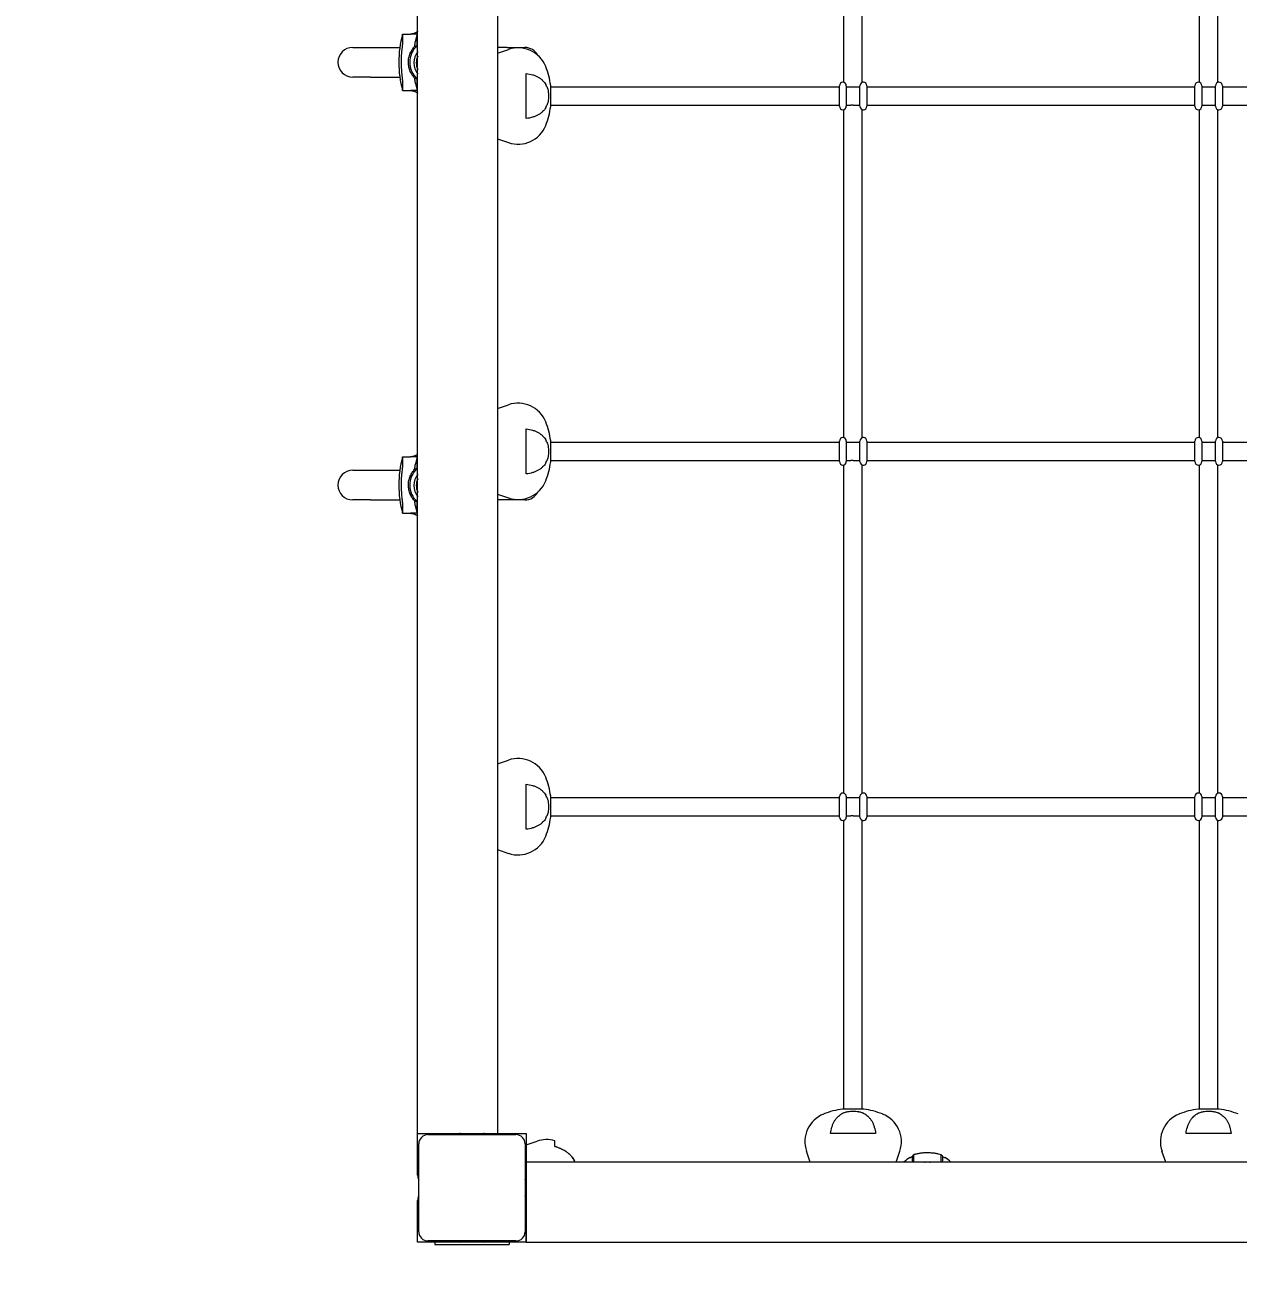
# Model space of a CAD drawing. Extents: x -5207 to 7460, y -6482 to 6318.
# Drawn here: x 1209 to 2270, y -1671 to -582 of the extents above; entities that cross this region are included whole.
import ezdxf

# ---------------------------------------------------------------- set-up
doc = ezdxf.new("R2010")
doc.units = 0
doc.header["$LTSCALE"] = 5
doc.header["$PDMODE"] = 33
doc.header["$PDSIZE"] = 20
doc.layers.get('Defpoints').update_dxf_attribs({"linetype": 'CONTINUOUS'})
doc.layers.add('Lg_dim', color=7, linetype='CONTINUOUS')
doc.layers.add('Lg_prod', color=40, linetype='CONTINUOUS')
doc.styles.add('LG1', font='arial.ttf', dxfattribs={"height": 185})
doc.dimstyles.new('LG_DIM', dxfattribs={"dimtxt": 185, "dimasz": 120, "dimexe": 50, "dimexo": 1, "dimgap": 50, "dimtad": 0, "dimtih": 1, "dimtoh": 1, "dimdec": 0, "dimrnd": 10, "dimdsep": 46, "dimtxsty": 'LG1', "dimcen": 2.5, "dimclrt": 4, "dimadec": 4, "dimazin": 0, "dimtfac": 1, "dimtdec": 0, "dimtmove": 0, "dimatfit": 3, "dimfxl": 1, "dimtolj": 1, "dimtzin": 0, "dimarcsym": 0})

# ---------------------------------------------------------------- blocks, each defined once
blk = doc.blocks.new('*D4')
at = {"layer": 'Defpoints', "color": 0, "transparency": 16777216}
for p in [(-2635.8, 778.5, 0.2), (5060.8, -1646.5), (5060.8, -6051.4)]:
    blk.add_point(p, dxfattribs=at)
at = {"layer": 'Lg_dim', "color": 0, "lineweight": -2, "transparency": 16777216}
for p, q in [((-2635.8, 777.5), (-2635.8, -6101.4)), ((5060.8, -1647.5), (5060.8, -6101.4)), ((-2515.8, -6051.4), (539, -6051.4)), ((4940.8, -6051.4), (1808.5, -6051.4))]:
    blk.add_line(p, q, dxfattribs=at)
at = {"layer": 'Lg_dim', "color": 0, "transparency": 16777216}
for points in [[(-2515.8, -6031.4), (-2515.8, -6071.4), (-2635.8, -6051.4)], [(4940.8, -6031.4), (4940.8, -6071.4), (5060.8, -6051.4)]]:
    blk.add_solid(points, dxfattribs=at)
at = {"layer": 'Lg_dim', "color": 4, "transparency": 16777216, "insert": (1173.7, -6051.4), "char_height": 185, "attachment_point": 5, "style": 'LG1'}
blk.add_mtext('\\A1;7700 mm\\P [(25\'-3{\\H1.000000x;\\S1/4;}")]', dxfattribs=at)
blk = doc.blocks.new('*D5')
at = {"layer": 'Defpoints', "color": 0, "transparency": 16777216}
for p in [(-283.4, 3694.5, 0.2), (-100, -4659.7), (6750.7, -4659.7)]:
    blk.add_point(p, dxfattribs=at)
at = {"layer": 'Lg_dim', "color": 0, "lineweight": -2, "transparency": 16777216}
for p, q in [((-282.4, 3694.5), (6800.7, 3694.5)), ((6750.7, 3574.5), (6750.7, -297.9)), ((6750.7, -4539.7), (6750.7, -1197.7)), ((-99, -4659.7), (6800.7, -4659.7))]:
    blk.add_line(p, q, dxfattribs=at)
at = {"layer": 'Lg_dim', "color": 0, "transparency": 16777216}
for points in [[(6730.7, 3574.5), (6770.7, 3574.5), (6750.7, 3694.5)], [(6730.7, -4539.7), (6770.7, -4539.7), (6750.7, -4659.7)]]:
    blk.add_solid(points, dxfattribs=at)
at = {"layer": 'Lg_dim', "color": 4, "transparency": 16777216, "insert": (6750.7, -747.8), "char_height": 185, "attachment_point": 5, "style": 'LG1'}
blk.add_mtext('\\A1;8350 mm\\P [(27\'-5{\\H1.000000x;\\S1/8;}")]', dxfattribs=at)

msp = doc.modelspace()

# ---------------------------------------------------------------- linework, layer by layer
at = {"layer": 'Lg_prod', "linetype": 'Continuous', "lineweight": 0}
for p, q in [((1552.5, -1552.5), (1552.5, -48.5)), ((1622.5, -48.5), (1622.5, -1552.5)), ((1925.5, -632.7), (1925.5, -345.3)), ((1941.5, -632.7), (1941.5, -345.3)), ((2236.5, -632.7), (2236.5, -345.3)), ((2252.5, -632.7), (2252.5, -345.3)), ((1539.4, -590.3), (1546.3, -590.3)), ((1552, -590.3), (1546.3, -590.3)), ((1552, -590.3), (1550.2, -597.2)), ((1552, -600.6), (1552, -590.3)), ((1495.7, -602), (1511.3, -602)), ((1511.3, -602), (1536.9, -602)), ((1539.1, -602), (1539.1, -602)), ((1630.7, -602), (1622.5, -602)), ((1622.5, -607), (1632, -603.7)), ((1630.7, -602), (1646.3, -602)), ((1511.3, -628), (1495.7, -628)), ((1511.3, -628), (1536.9, -628)), ((1539.1, -628), (1539.1, -628)), ((1552, -639.7), (1552, -629.4)), ((1647.5, -644.5), (1647.5, -624.8)), ((1539.4, -639.7), (1546.3, -639.7)), ((1552, -639.7), (1546.3, -639.7)), ((1550.2, -632.8), (1552, -639.7)), ((1665.7, -636.5), (1665.7, -636.5)), ((1668.9, -644.5), (1668.9, -635.3)), ((1668.9, -636.5), (1921.5, -636.5)), ((1921.5, -653.5), (1921.5, -635.5)), ((1925.5, -632.5), (1924.5, -632.5)), ((1927.5, -635.5), (1927.5, -653.5)), ((1927.5, -636.5), (1931.6, -636.5)), ((1931.6, -636.5), (1933.4, -636.5)), ((1933.4, -636.5), (1939.5, -636.5)), ((1939.5, -653.5), (1939.5, -635.5)), ((1942.5, -632.5), (1941.5, -632.5)), ((1945.5, -635.5), (1945.5, -653.5)), ((1945.5, -636.5), (2232.5, -636.5)), ((2232.5, -653.5), (2232.5, -635.5)), ((2236.5, -632.5), (2235.5, -632.5)), ((2238.5, -635.5), (2238.5, -653.5)), ((2238.5, -636.5), (2250.5, -636.5)), ((2250.5, -653.5), (2250.5, -635.5)), ((2253.5, -632.5), (2252.5, -632.5)), ((2256.5, -635.5), (2256.5, -653.5)), ((2256.5, -636.5), (2543.5, -636.5)), ((1647.5, -664.2), (1647.5, -644.5)), ((1668.9, -653.7), (1668.9, -644.5)), ((1668.9, -652.5), (1921.5, -652.5)), ((1927.5, -652.5), (1931.6, -652.5)), ((1933.4, -652.5), (1931.6, -652.5)), ((1933.4, -652.5), (1939.5, -652.5)), ((1945.5, -652.5), (2232.5, -652.5)), ((2238.5, -652.5), (2250.5, -652.5)), ((2256.5, -652.5), (2543.5, -652.5)), ((1924.5, -656.5), (1925.5, -656.5)), ((1925.5, -943.7), (1925.5, -656.3)), ((1941.5, -943.7), (1941.5, -656.3)), ((1941.5, -656.5), (1942.5, -656.5)), ((2235.5, -656.5), (2236.5, -656.5)), ((2236.5, -943.7), (2236.5, -656.3)), ((2252.5, -943.7), (2252.5, -656.3)), ((2252.5, -656.5), (2253.5, -656.5)), ((1622.5, -682), (1632, -685.3)), ((1622.5, -918), (1632, -914.7)), ((1647.5, -955.5), (1647.5, -935.8)), ((1668.9, -955.5), (1668.9, -946.3)), ((1921.5, -964.5), (1921.5, -946.5)), ((1925.5, -943.5), (1924.5, -943.5)), ((1927.5, -946.5), (1927.5, -964.5)), ((1939.5, -964.5), (1939.5, -946.5)), ((1942.5, -943.5), (1941.5, -943.5)), ((1945.5, -946.5), (1945.5, -964.5)), ((2232.5, -964.5), (2232.5, -946.5)), ((2236.5, -943.5), (2235.5, -943.5)), ((2238.5, -946.5), (2238.5, -964.5)), ((2250.5, -964.5), (2250.5, -946.5)), ((2253.5, -943.5), (2252.5, -943.5)), ((2256.5, -946.5), (2256.5, -964.5)), ((1647.5, -975.2), (1647.5, -955.5)), ((1665.7, -947.5), (1665.7, -947.5)), ((1668.9, -947.5), (1921.5, -947.5)), ((1668.9, -964.7), (1668.9, -955.5)), ((1927.5, -947.5), (1931.6, -947.5)), ((1931.6, -947.5), (1933.4, -947.5)), ((1933.4, -947.5), (1939.5, -947.5)), ((1945.5, -947.5), (2232.5, -947.5)), ((2238.5, -947.5), (2250.5, -947.5)), ((2256.5, -947.5), (2543.5, -947.5)), ((1539.4, -960.3), (1546.3, -960.3)), ((1552, -960.3), (1546.3, -960.3)), ((1552, -960.3), (1550.2, -967.2)), ((1552, -970.6), (1552, -960.3)), ((1668.9, -963.5), (1921.5, -963.5)), ((1924.5, -967.5), (1925.5, -967.5)), ((1925.5, -1254.7), (1925.5, -967.3)), ((1927.5, -963.5), (1931.6, -963.5)), ((1933.4, -963.5), (1931.6, -963.5)), ((1933.4, -963.5), (1939.5, -963.5)), ((1941.5, -1254.7), (1941.5, -967.3)), ((1941.5, -967.5), (1942.5, -967.5)), ((1945.5, -963.5), (2232.5, -963.5)), ((2235.5, -967.5), (2236.5, -967.5)), ((2236.5, -1254.7), (2236.5, -967.3)), ((2238.5, -963.5), (2250.5, -963.5)), ((2252.5, -1254.7), (2252.5, -967.3)), ((2252.5, -967.5), (2253.5, -967.5)), ((2256.5, -963.5), (2543.5, -963.5)), ((1495.7, -972), (1511.3, -972)), ((1511.3, -972), (1536.9, -972)), ((1539.1, -972), (1539.1, -972)), ((1511.3, -998), (1495.7, -998)), ((1511.3, -998), (1536.9, -998)), ((1539.1, -998), (1539.1, -998)), ((1552, -1009.7), (1552, -999.4)), ((1622.5, -993), (1632, -996.3)), ((1630.7, -998), (1622.5, -998)), ((1646.3, -998), (1630.7, -998)), ((1539.4, -1009.7), (1546.3, -1009.7)), ((1552, -1009.7), (1546.3, -1009.7)), ((1550.2, -1002.8), (1552, -1009.7)), ((1622.5, -1229), (1632, -1225.7)), ((1647.5, -1266.5), (1647.5, -1246.8)), ((1665.7, -1258.5), (1665.7, -1258.5)), ((1668.9, -1266.5), (1668.9, -1257.3)), ((1668.9, -1258.5), (1921.5, -1258.5)), ((1921.5, -1275.5), (1921.5, -1257.5)), ((1925.5, -1254.5), (1924.5, -1254.5)), ((1927.5, -1257.5), (1927.5, -1275.5)), ((1927.5, -1258.5), (1931.6, -1258.5)), ((1931.6, -1258.5), (1933.4, -1258.5)), ((1933.4, -1258.5), (1939.5, -1258.5)), ((1939.5, -1275.5), (1939.5, -1257.5)), ((1942.5, -1254.5), (1941.5, -1254.5)), ((1945.5, -1257.5), (1945.5, -1275.5)), ((1945.5, -1258.5), (2232.5, -1258.5)), ((2232.5, -1275.5), (2232.5, -1257.5)), ((2236.5, -1254.5), (2235.5, -1254.5)), ((2238.5, -1257.5), (2238.5, -1275.5)), ((2238.5, -1258.5), (2250.5, -1258.5)), ((2250.5, -1275.5), (2250.5, -1257.5)), ((2253.5, -1254.5), (2252.5, -1254.5)), ((2256.5, -1257.5), (2256.5, -1275.5)), ((2256.5, -1258.5), (2543.5, -1258.5)), ((1647.5, -1286.2), (1647.5, -1266.5)), ((1668.9, -1275.7), (1668.9, -1266.5)), ((1668.9, -1274.5), (1921.5, -1274.5)), ((1924.5, -1278.5), (1925.5, -1278.5)), ((1925.5, -1531.1), (1925.5, -1278.3)), ((1927.5, -1274.5), (1931.6, -1274.5)), ((1933.4, -1274.5), (1931.6, -1274.5)), ((1933.4, -1274.5), (1939.5, -1274.5)), ((1941.5, -1531.1), (1941.5, -1278.3)), ((1941.5, -1278.5), (1942.5, -1278.5)), ((1945.5, -1274.5), (2232.5, -1274.5)), ((2235.5, -1278.5), (2236.5, -1278.5)), ((2236.5, -1531.1), (2236.5, -1278.3)), ((2238.5, -1274.5), (2250.5, -1274.5)), ((2252.5, -1531.1), (2252.5, -1278.3)), ((2252.5, -1278.5), (2253.5, -1278.5)), ((2256.5, -1274.5), (2543.5, -1274.5)), ((1622.5, -1304), (1632, -1307.3)), ((1933.5, -1531.1), (1924.3, -1531.1)), ((1925.5, -1534.3), (1925.5, -1534.3)), ((1942.7, -1531.1), (1933.5, -1531.1)), ((2244.5, -1531.1), (2235.3, -1531.1)), ((2236.5, -1534.3), (2236.5, -1534.3)), ((2253.7, -1531.1), (2244.5, -1531.1)), ((1552.5, -1589), (1552.5, -1552.5)), ((1552.5, -1552.5), (1589, -1552.5)), ((1552.5, -1552.5), (1622.5, -1552.5)), ((1561.5, -1553.5), (1638.5, -1553.5)), ((1611, -1552.5), (1647.5, -1552.5)), ((1647.5, -1552.5), (1647.5, -1589)), ((1933.5, -1552.5), (1913.8, -1552.5)), ((1953.2, -1552.5), (1933.5, -1552.5)), ((2244.5, -1552.5), (2224.8, -1552.5)), ((2264.2, -1552.5), (2244.5, -1552.5)), ((1553.5, -1638.5), (1553.5, -1561.5)), ((1646.5, -1561.5), (1646.5, -1638.5)), ((1647.5, -1562.5), (1657, -1559.2)), ((1672.5, -1563.8), (1672.5, -1558.8)), ((1896, -1577.5), (1892.7, -1568)), ((1971, -1577.5), (1974.3, -1568)), ((2207, -1577.5), (2203.7, -1568)), ((2353.5, -1577.5), (1647.5, -1577.5)), ((1647.5, -1647.5), (1647.5, -1577.5)), ((1986.5, -1577.5), (1986.5, -1570.8)), ((2010.5, -1577.5), (2010.5, -1570.8)), ((1647.5, -1589.2), (1647.5, -1610.8)), ((1552.5, -1647.5), (1552.5, -1611)), ((1647.5, -1611), (1647.5, -1647.5)), ((1589, -1647.5), (1552.5, -1647.5)), ((1638.5, -1646.5), (1561.5, -1646.5)), ((1567.5, -1647.5), (1567.5, -1649.5)), ((1567.5, -1649.5), (1632.5, -1649.5)), ((1611, -1647.5), (1589, -1647.5)), ((1647.5, -1647.5), (1611, -1647.5)), ((1632.5, -1647.5), (1632.5, -1649.5)), ((1647.5, -1647.5), (3151.5, -1647.5))]:
    msp.add_line(p, q, dxfattribs=at)
for centre, radius, start, end in [((1626.8, -615), 90.8, 164.1962, 180), ((1495.7, -615), 13, 90, 180), ((1565, -615), 19.4, 132.0676, 180), ((1565.6, -615.4), 16.4, 142.7923, 217.2077), ((1565.6, -615.4), 14.3, 155.9016, 204.0984), ((1640.4, -628.3), 26, 21.6108, 109), ((1646.3, -615), 13, 27.7642, 90), ((1495.7, -615), 13, 180, 270), ((1626.8, -615), 90.8, 180, 195.8038), ((1565, -615), 19.4, 180, 227.9324), ((1599.5, -644.5), 70, 7.575, 21.6108), ((1646.3, -615), 13, 302.4527, 302.4543), ((1924.5, -635.5), 3, 90, 180), ((1924.5, -635.5), 3, 0, 90), ((1942.5, -635.5), 3, 90, 180), ((1942.5, -635.5), 3, 0, 90), ((2235.5, -635.5), 3, 90, 180), ((2235.5, -635.5), 3, 0, 90), ((2253.5, -635.5), 3, 90, 180), ((2253.5, -635.5), 3, 0, 90), ((1599.5, -644.5), 70, 338.3892, 352.425), ((1924.5, -653.5), 3, 180, 270), ((1924.5, -653.5), 3, 270, 0), ((1942.5, -653.5), 3, 180, 270), ((1942.5, -653.5), 3, 270, 0), ((2235.5, -653.5), 3, 180, 270), ((2235.5, -653.5), 3, 270, 0), ((2253.5, -653.5), 3, 180, 270), ((2253.5, -653.5), 3, 270, 0), ((1640.4, -660.7), 26, 251, 338.3892), ((1640.4, -939.3), 26, 21.6108, 109), ((1599.5, -955.5), 70, 7.575, 21.6108), ((1924.5, -946.5), 3, 90, 180), ((1924.5, -946.5), 3, 0, 90), ((1942.5, -946.5), 3, 90, 180), ((1942.5, -946.5), 3, 0, 90), ((2235.5, -946.5), 3, 90, 180), ((2235.5, -946.5), 3, 0, 90), ((2253.5, -946.5), 3, 90, 180), ((2253.5, -946.5), 3, 0, 90), ((1626.8, -985), 90.8, 164.1962, 180), ((1599.5, -955.5), 70, 338.3892, 352.425), ((1924.5, -964.5), 3, 180, 270), ((1924.5, -964.5), 3, 270, 0), ((1942.5, -964.5), 3, 180, 270), ((1942.5, -964.5), 3, 270, 0), ((2235.5, -964.5), 3, 180, 270), ((2235.5, -964.5), 3, 270, 0), ((2253.5, -964.5), 3, 180, 270), ((2253.5, -964.5), 3, 270, 0), ((1495.7, -985), 13, 90, 180), ((1565, -985), 19.4, 132.0676, 180), ((1565.6, -985.4), 16.4, 142.7923, 217.2077), ((1565.6, -985.4), 14.3, 155.9016, 204.0984), ((1646.3, -985), 13, 57.5459, 57.5475), ((1495.7, -985), 13, 180, 270), ((1626.8, -985), 90.8, 180, 195.8038), ((1565, -985), 19.4, 180, 227.9324), ((1640.4, -971.7), 26, 251, 338.3892), ((1646.3, -985), 13, 270, 332.2358), ((1640.4, -1250.3), 26, 21.6108, 109), ((1599.5, -1266.5), 70, 7.575, 21.6108), ((1924.5, -1257.5), 3, 90, 180), ((1924.5, -1257.5), 3, 0, 90), ((1942.5, -1257.5), 3, 90, 180), ((1942.5, -1257.5), 3, 0, 90), ((2235.5, -1257.5), 3, 90, 180), ((2235.5, -1257.5), 3, 0, 90), ((2253.5, -1257.5), 3, 90, 180), ((2253.5, -1257.5), 3, 0, 90), ((1599.5, -1266.5), 70, 338.3892, 352.425), ((1924.5, -1275.5), 3, 180, 270), ((1924.5, -1275.5), 3, 270, 0), ((1942.5, -1275.5), 3, 180, 270), ((1942.5, -1275.5), 3, 270, 0), ((2235.5, -1275.5), 3, 180, 270), ((2235.5, -1275.5), 3, 270, 0), ((2253.5, -1275.5), 3, 180, 270), ((2253.5, -1275.5), 3, 270, 0), ((1640.4, -1282.7), 26, 251, 338.3892), ((1933.5, -1600.5), 70, 97.575, 111.6108), ((1933.5, -1600.5), 70, 68.3892, 82.425), ((2244.5, -1600.5), 70, 97.575, 111.6108), ((2244.5, -1600.5), 70, 68.3892, 82.425), ((1917.3, -1559.6), 26, 111.6108, 199), ((1949.7, -1559.6), 26, 341, 68.3892), ((2228.3, -1559.6), 26, 111.6108, 199), ((1561.5, -1561.5), 8, 90, 180), ((1589, -1560.5), 8, 61.045, 90), ((1611, -1560.5), 8, 90, 118.955), ((1638.5, -1561.5), 8, 0, 90), ((1665.4, -1583.8), 26, 74.2247, 109), ((1998.5, -1600), 30.5, 119.7978, 132.4271), ((1998.5, -1600), 30.5, 47.5729, 60.2025), ((1560.5, -1589), 8, 180, 208.955), ((1639.5, -1589), 8, 331.045, 0), ((1560.5, -1611), 8, 151.045, 180), ((1639.5, -1611), 8, 0, 28.955), ((1561.5, -1638.5), 8, 180, 270), ((1638.5, -1638.5), 8, 270, 0), ((1589, -1639.5), 8, 270, 298.955), ((1611, -1639.5), 8, 241.045, 270)]:
    msp.add_arc(centre, radius, start, end, dxfattribs=at)
for centre, major_axis, ratio, start_param, end_param in [((1601.6, -656.8), (66.8, 11.6), 0.701836, 0.197032, 0.239393), ((1601.6, -632.2), (66.8, -11.6), 0.701836, 6.043792, 6.086154), ((1601.6, -967.8), (66.8, 11.6), 0.701836, 0.197032, 0.239393), ((1601.6, -943.2), (66.8, -11.6), 0.701836, 6.043792, 6.086154), ((1601.6, -1278.8), (66.8, 11.6), 0.701836, 0.197032, 0.239393), ((1601.6, -1254.2), (66.8, -11.6), 0.701836, 6.043792, 6.086154), ((1945.8, -1598.4), (-11.6, 66.8), 0.701836, 0.197032, 0.239393), ((1921.2, -1598.4), (11.6, 66.8), 0.701836, 6.043792, 6.086154), ((2256.8, -1598.4), (-11.6, 66.8), 0.701836, 0.197032, 0.239393), ((2232.2, -1598.4), (11.6, 66.8), 0.701836, 6.043792, 6.086154), ((1626.6, -1587.7), (-66.8, 11.6), 0.701836, 3.597727, 3.623528), ((1976.6, -1586), (8.4, 13.2), 0.074794, 6.180898, 6.254296), ((2020.5, -1586), (8.4, -13.2), 0.074794, 3.170482, 3.24388)]:
    msp.add_ellipse(centre, major_axis=major_axis, ratio=ratio, start_param=start_param, end_param=end_param, dxfattribs=at)
for points, knots in [([(1538.4, -615), (1538.4, -613.9), (1538.4, -612.9), (1538.4, -611.3), (1538.5, -610.7), (1538.5, -609.7), (1538.5, -609.2), (1538.6, -607.7), (1538.7, -606.7), (1538.8, -605.3), (1538.8, -604.8), (1538.9, -604), (1539, -603.5), (1539.1, -602.3), (1539.2, -601.6), (1539.3, -600.2), (1539.4, -599.6), (1539.5, -598.9), (1539.5, -598.7), (1539.6, -598.2), (1539.6, -598), (1539.6, -597.5), (1539.6, -597.3), (1539.6, -597.2)], [0.02582839, 0.02582839, 0.02582839, 0.02582839, 0.0290553, 0.0290553, 0.03066876, 0.03066876, 0.03228222, 0.03228222, 0.03550913, 0.03550913, 0.03712259, 0.03712259, 0.03873604, 0.03873604, 0.04196296, 0.04196296, 0.04518987, 0.04518987, 0.04680333, 0.04680333, 0.04841679, 0.04841679, 0.0516437, 0.0516437, 0.0516437, 0.0516437]), ([(1544.4, -615), (1544.4, -614.6), (1544.4, -614.3), (1544.5, -613.6), (1544.5, -613.2), (1544.6, -612.2), (1544.7, -611.5), (1544.9, -610.5), (1545, -610.2), (1545.2, -609.5), (1545.3, -609.2), (1545.6, -608.3), (1545.8, -607.7), (1546.3, -606.5), (1546.6, -605.9), (1547.1, -604.8), (1547.5, -604.3), (1548.1, -603.4), (1548.4, -602.9), (1549.1, -602), (1549.5, -601.6), (1549.8, -601.2)], [0.0173685, 0.0173685, 0.0173685, 0.0173685, 0.01841269, 0.01841269, 0.01945689, 0.01945689, 0.02154529, 0.02154529, 0.02258948, 0.02258948, 0.02363368, 0.02363368, 0.02572208, 0.02572208, 0.02781047, 0.02781047, 0.02989887, 0.02989887, 0.03198726, 0.03198726, 0.03407566, 0.03407566, 0.03407566, 0.03407566]), ([(1539.6, -632.8), (1539.6, -632.7), (1539.6, -632.5), (1539.6, -632), (1539.6, -631.8), (1539.5, -631.4), (1539.5, -631.1), (1539.4, -630.4), (1539.3, -629.8), (1539.2, -628.8), (1539.2, -628.4), (1539.1, -627.7), (1539.1, -627.3), (1538.9, -626.1), (1538.8, -625.2), (1538.7, -623.8), (1538.7, -623.3), (1538.6, -622.3), (1538.6, -621.8), (1538.5, -620.3), (1538.5, -619.3), (1538.4, -617.7), (1538.4, -617.2), (1538.4, -616.1), (1538.4, -615.5), (1538.4, -615)], [0.0000002, 0.0000002, 0.0000002, 0.0000002, 0.00322872, 0.00322872, 0.00484298, 0.00484298, 0.00645725, 0.00645725, 0.00968577, 0.00968577, 0.01130003, 0.01130003, 0.01291429, 0.01291429, 0.01614282, 0.01614282, 0.01775708, 0.01775708, 0.01937134, 0.01937134, 0.02259987, 0.02259987, 0.02421413, 0.02421413, 0.02582839, 0.02582839, 0.02582839, 0.02582839]), ([(1549.8, -628.8), (1549.1, -628), (1548.4, -627.1), (1547.5, -625.7), (1547.1, -625.2), (1546.6, -624.1), (1546.3, -623.5), (1545.8, -622.3), (1545.6, -621.7), (1545.2, -620.5), (1545, -619.8), (1544.6, -617.8), (1544.4, -616.4), (1544.4, -615)], [0.0006161, 0.0006161, 0.0006161, 0.0006161, 0.0048042, 0.0048042, 0.00689825, 0.00689825, 0.0089923, 0.0089923, 0.01108635, 0.01108635, 0.0131804, 0.0131804, 0.0173685, 0.0173685, 0.0173685, 0.0173685]), ([(1647.5, -624.8), (1649.5, -625), (1651.3, -625.4), (1653.5, -626), (1653.9, -626.2), (1654.8, -626.5), (1655.2, -626.6), (1656.4, -627.2), (1657.2, -627.5), (1658.7, -628.4), (1659.4, -628.8), (1660.7, -629.8), (1661.3, -630.3), (1663, -631.9), (1663.9, -633.1), (1664.6, -634.4)], [0.00000021, 0.00000021, 0.00000021, 0.00000021, 0.00600133, 0.00600133, 0.00750161, 0.00750161, 0.00900189, 0.00900189, 0.01200245, 0.01200245, 0.01500301, 0.01500301, 0.01800357, 0.01800357, 0.0240047, 0.0240047, 0.0240047, 0.0240047]), ([(1665.5, -636.2), (1665.8, -636.7), (1666, -637.3), (1666.3, -638.2), (1666.4, -638.5), (1666.6, -639.2), (1666.6, -639.6), (1666.8, -640.6), (1666.9, -641.4), (1667, -642.5), (1667.1, -642.9), (1667.1, -643.7), (1667.1, -644.1), (1667.1, -644.5)], [0.000458869, 0.000458869, 0.000458869, 0.000458869, 0.002819918, 0.002819918, 0.004000443, 0.004000443, 0.005180967, 0.005180967, 0.007542017, 0.007542017, 0.008722541, 0.008722541, 0.009903066, 0.009903066, 0.009903066, 0.009903066]), ([(1667.1, -644.5), (1667.1, -644.9), (1667.1, -645.3), (1667.1, -646.1), (1667, -646.5), (1666.9, -647.6), (1666.8, -648.4), (1666.6, -649.4), (1666.6, -649.8), (1666.4, -650.4), (1666.3, -650.8), (1666, -651.7), (1665.8, -652.3), (1665.5, -652.8)], [0.009903066, 0.009903066, 0.009903066, 0.009903066, 0.011080336, 0.011080336, 0.012257606, 0.012257606, 0.014612146, 0.014612146, 0.015789416, 0.015789416, 0.016966686, 0.016966686, 0.019321226, 0.019321226, 0.019321226, 0.019321226]), ([(1664.6, -654.6), (1663.9, -655.9), (1663, -657.1), (1661.6, -658.4), (1661.3, -658.7), (1660.7, -659.2), (1660.4, -659.5), (1659.4, -660.2), (1658.7, -660.6), (1657.2, -661.5), (1656.4, -661.8), (1655.2, -662.3), (1654.8, -662.5), (1654, -662.8), (1653.5, -662.9), (1651.3, -663.6), (1649.5, -664), (1647.5, -664.2)], [0.00000056, 0.00000056, 0.00000056, 0.00000056, 0.00599976, 0.00599976, 0.00749957, 0.00749957, 0.00899937, 0.00899937, 0.01199897, 0.01199897, 0.01499857, 0.01499857, 0.01649837, 0.01649837, 0.01799817, 0.01799817, 0.02399737, 0.02399737, 0.02399737, 0.02399737]), ([(1647.5, -935.8), (1649.5, -936), (1651.3, -936.4), (1653.5, -937), (1653.9, -937.2), (1654.8, -937.5), (1655.2, -937.6), (1656.4, -938.2), (1657.2, -938.5), (1658.7, -939.4), (1659.4, -939.8), (1660.7, -940.8), (1661.3, -941.3), (1663, -942.9), (1663.9, -944.1), (1664.6, -945.4)], [0.00000021, 0.00000021, 0.00000021, 0.00000021, 0.00600133, 0.00600133, 0.00750161, 0.00750161, 0.00900189, 0.00900189, 0.01200245, 0.01200245, 0.01500301, 0.01500301, 0.01800357, 0.01800357, 0.0240047, 0.0240047, 0.0240047, 0.0240047]), ([(1665.5, -947.2), (1665.8, -947.7), (1666, -948.3), (1666.3, -949.2), (1666.4, -949.5), (1666.6, -950.2), (1666.6, -950.6), (1666.8, -951.6), (1666.9, -952.4), (1667, -953.5), (1667.1, -953.9), (1667.1, -954.7), (1667.1, -955.1), (1667.1, -955.5)], [0.000458869, 0.000458869, 0.000458869, 0.000458869, 0.002819918, 0.002819918, 0.004000443, 0.004000443, 0.005180967, 0.005180967, 0.007542017, 0.007542017, 0.008722541, 0.008722541, 0.009903066, 0.009903066, 0.009903066, 0.009903066]), ([(1667.1, -955.5), (1667.1, -955.9), (1667.1, -956.3), (1667.1, -957.1), (1667, -957.5), (1666.9, -958.6), (1666.8, -959.4), (1666.6, -960.4), (1666.6, -960.8), (1666.4, -961.4), (1666.3, -961.8), (1666, -962.7), (1665.8, -963.3), (1665.5, -963.8)], [0.009903066, 0.009903066, 0.009903066, 0.009903066, 0.011080336, 0.011080336, 0.012257606, 0.012257606, 0.014612146, 0.014612146, 0.015789416, 0.015789416, 0.016966686, 0.016966686, 0.019321226, 0.019321226, 0.019321226, 0.019321226]), ([(1538.4, -985), (1538.4, -983.9), (1538.4, -982.9), (1538.4, -981.3), (1538.5, -980.7), (1538.5, -979.7), (1538.5, -979.2), (1538.6, -977.7), (1538.7, -976.7), (1538.8, -975.3), (1538.8, -974.8), (1538.9, -974), (1539, -973.5), (1539.1, -972.3), (1539.2, -971.6), (1539.3, -970.2), (1539.4, -969.6), (1539.5, -968.9), (1539.5, -968.7), (1539.6, -968.2), (1539.6, -968), (1539.6, -967.5), (1539.6, -967.3), (1539.6, -967.2)], [0.02582839, 0.02582839, 0.02582839, 0.02582839, 0.0290553, 0.0290553, 0.03066876, 0.03066876, 0.03228222, 0.03228222, 0.03550913, 0.03550913, 0.03712259, 0.03712259, 0.03873604, 0.03873604, 0.04196296, 0.04196296, 0.04518987, 0.04518987, 0.04680333, 0.04680333, 0.04841679, 0.04841679, 0.0516437, 0.0516437, 0.0516437, 0.0516437]), ([(1664.6, -965.6), (1663.9, -966.9), (1663, -968.1), (1661.6, -969.4), (1661.3, -969.7), (1660.7, -970.2), (1660.4, -970.5), (1659.4, -971.2), (1658.7, -971.6), (1657.2, -972.5), (1656.4, -972.8), (1655.2, -973.3), (1654.8, -973.5), (1654, -973.8), (1653.5, -973.9), (1651.3, -974.6), (1649.5, -975), (1647.5, -975.2)], [0.00000056, 0.00000056, 0.00000056, 0.00000056, 0.00599976, 0.00599976, 0.00749957, 0.00749957, 0.00899937, 0.00899937, 0.01199897, 0.01199897, 0.01499857, 0.01499857, 0.01649837, 0.01649837, 0.01799817, 0.01799817, 0.02399737, 0.02399737, 0.02399737, 0.02399737]), ([(1544.4, -985), (1544.4, -984.6), (1544.4, -984.3), (1544.5, -983.6), (1544.5, -983.2), (1544.6, -982.2), (1544.7, -981.5), (1544.9, -980.5), (1545, -980.2), (1545.2, -979.5), (1545.3, -979.2), (1545.6, -978.3), (1545.8, -977.7), (1546.3, -976.5), (1546.6, -975.9), (1547.1, -974.8), (1547.5, -974.3), (1548.1, -973.4), (1548.4, -972.9), (1549.1, -972), (1549.5, -971.6), (1549.8, -971.2)], [0.0173685, 0.0173685, 0.0173685, 0.0173685, 0.01841269, 0.01841269, 0.01945689, 0.01945689, 0.02154529, 0.02154529, 0.02258948, 0.02258948, 0.02363368, 0.02363368, 0.02572208, 0.02572208, 0.02781047, 0.02781047, 0.02989887, 0.02989887, 0.03198726, 0.03198726, 0.03407566, 0.03407566, 0.03407566, 0.03407566]), ([(1539.6, -1002.8), (1539.6, -1002.7), (1539.6, -1002.5), (1539.6, -1002), (1539.6, -1001.8), (1539.5, -1001.4), (1539.5, -1001.1), (1539.4, -1000.4), (1539.3, -999.8), (1539.2, -998.8), (1539.2, -998.4), (1539.1, -997.7), (1539.1, -997.3), (1538.9, -996.1), (1538.8, -995.2), (1538.7, -993.8), (1538.7, -993.3), (1538.6, -992.3), (1538.6, -991.8), (1538.5, -990.3), (1538.5, -989.3), (1538.4, -987.7), (1538.4, -987.2), (1538.4, -986.1), (1538.4, -985.5), (1538.4, -985)], [0.0000002, 0.0000002, 0.0000002, 0.0000002, 0.00322872, 0.00322872, 0.00484298, 0.00484298, 0.00645725, 0.00645725, 0.00968577, 0.00968577, 0.01130003, 0.01130003, 0.01291429, 0.01291429, 0.01614282, 0.01614282, 0.01775708, 0.01775708, 0.01937134, 0.01937134, 0.02259987, 0.02259987, 0.02421413, 0.02421413, 0.02582839, 0.02582839, 0.02582839, 0.02582839]), ([(1549.8, -998.8), (1549.1, -998), (1548.4, -997.1), (1547.5, -995.7), (1547.1, -995.2), (1546.6, -994.1), (1546.3, -993.5), (1545.8, -992.3), (1545.6, -991.7), (1545.2, -990.5), (1545, -989.8), (1544.6, -987.8), (1544.4, -986.4), (1544.4, -985)], [0.0006161, 0.0006161, 0.0006161, 0.0006161, 0.0048042, 0.0048042, 0.00689825, 0.00689825, 0.0089923, 0.0089923, 0.01108635, 0.01108635, 0.0131804, 0.0131804, 0.0173685, 0.0173685, 0.0173685, 0.0173685]), ([(1647.5, -1246.8), (1649.5, -1247), (1651.3, -1247.4), (1653.5, -1248), (1653.9, -1248.2), (1654.8, -1248.5), (1655.2, -1248.6), (1656.4, -1249.2), (1657.2, -1249.5), (1658.7, -1250.4), (1659.4, -1250.8), (1660.7, -1251.8), (1661.3, -1252.3), (1663, -1253.9), (1663.9, -1255.1), (1664.6, -1256.4)], [0.00000021, 0.00000021, 0.00000021, 0.00000021, 0.00600133, 0.00600133, 0.00750161, 0.00750161, 0.00900189, 0.00900189, 0.01200245, 0.01200245, 0.01500301, 0.01500301, 0.01800357, 0.01800357, 0.0240047, 0.0240047, 0.0240047, 0.0240047]), ([(1665.5, -1258.2), (1665.8, -1258.7), (1666, -1259.3), (1666.3, -1260.2), (1666.4, -1260.5), (1666.6, -1261.2), (1666.6, -1261.6), (1666.8, -1262.6), (1666.9, -1263.4), (1667, -1264.5), (1667.1, -1264.9), (1667.1, -1265.7), (1667.1, -1266.1), (1667.1, -1266.5)], [0.000458869, 0.000458869, 0.000458869, 0.000458869, 0.002819918, 0.002819918, 0.004000443, 0.004000443, 0.005180967, 0.005180967, 0.007542017, 0.007542017, 0.008722541, 0.008722541, 0.009903066, 0.009903066, 0.009903066, 0.009903066]), ([(1667.1, -1266.5), (1667.1, -1266.9), (1667.1, -1267.3), (1667.1, -1268.1), (1667, -1268.5), (1666.9, -1269.6), (1666.8, -1270.4), (1666.6, -1271.4), (1666.6, -1271.8), (1666.4, -1272.4), (1666.3, -1272.8), (1666, -1273.7), (1665.8, -1274.3), (1665.5, -1274.8)], [0.009903066, 0.009903066, 0.009903066, 0.009903066, 0.011080336, 0.011080336, 0.012257606, 0.012257606, 0.014612146, 0.014612146, 0.015789416, 0.015789416, 0.016966686, 0.016966686, 0.019321226, 0.019321226, 0.019321226, 0.019321226]), ([(1664.6, -1276.6), (1663.9, -1277.9), (1663, -1279.1), (1661.6, -1280.4), (1661.3, -1280.7), (1660.7, -1281.2), (1660.4, -1281.5), (1659.4, -1282.2), (1658.7, -1282.6), (1657.2, -1283.5), (1656.4, -1283.8), (1655.2, -1284.3), (1654.8, -1284.5), (1654, -1284.8), (1653.5, -1284.9), (1651.3, -1285.6), (1649.5, -1286), (1647.5, -1286.2)], [0.00000056, 0.00000056, 0.00000056, 0.00000056, 0.00599976, 0.00599976, 0.00749957, 0.00749957, 0.00899937, 0.00899937, 0.01199897, 0.01199897, 0.01499857, 0.01499857, 0.01649837, 0.01649837, 0.01799817, 0.01799817, 0.02399737, 0.02399737, 0.02399737, 0.02399737]), ([(1925.2, -1534.5), (1925.7, -1534.2), (1926.3, -1534), (1927.2, -1533.7), (1927.5, -1533.6), (1928.2, -1533.4), (1928.6, -1533.4), (1929.6, -1533.2), (1930.4, -1533.1), (1931.5, -1533), (1931.9, -1532.9), (1932.7, -1532.9), (1933.1, -1532.9), (1933.5, -1532.9)], [0.000458869, 0.000458869, 0.000458869, 0.000458869, 0.002819918, 0.002819918, 0.004000443, 0.004000443, 0.005180967, 0.005180967, 0.007542017, 0.007542017, 0.008722541, 0.008722541, 0.009903066, 0.009903066, 0.009903066, 0.009903066]), ([(1933.5, -1532.9), (1933.9, -1532.9), (1934.3, -1532.9), (1935.1, -1532.9), (1935.5, -1533), (1936.6, -1533.1), (1937.4, -1533.2), (1938.4, -1533.4), (1938.8, -1533.4), (1939.4, -1533.6), (1939.8, -1533.7), (1940.7, -1534), (1941.3, -1534.2), (1941.8, -1534.5)], [0.009903066, 0.009903066, 0.009903066, 0.009903066, 0.011080336, 0.011080336, 0.012257606, 0.012257606, 0.014612146, 0.014612146, 0.015789416, 0.015789416, 0.016966686, 0.016966686, 0.019321226, 0.019321226, 0.019321226, 0.019321226]), ([(2236.2, -1534.5), (2236.7, -1534.2), (2237.3, -1534), (2238.2, -1533.7), (2238.5, -1533.6), (2239.2, -1533.4), (2239.6, -1533.4), (2240.6, -1533.2), (2241.4, -1533.1), (2242.5, -1533), (2242.9, -1532.9), (2243.7, -1532.9), (2244.1, -1532.9), (2244.5, -1532.9)], [0.000458869, 0.000458869, 0.000458869, 0.000458869, 0.002819918, 0.002819918, 0.004000443, 0.004000443, 0.005180967, 0.005180967, 0.007542017, 0.007542017, 0.008722541, 0.008722541, 0.009903066, 0.009903066, 0.009903066, 0.009903066]), ([(2244.5, -1532.9), (2244.9, -1532.9), (2245.3, -1532.9), (2246.1, -1532.9), (2246.5, -1533), (2247.6, -1533.1), (2248.4, -1533.2), (2249.4, -1533.4), (2249.8, -1533.4), (2250.4, -1533.6), (2250.8, -1533.7), (2251.7, -1534), (2252.3, -1534.2), (2252.8, -1534.5)], [0.009903066, 0.009903066, 0.009903066, 0.009903066, 0.011080336, 0.011080336, 0.012257606, 0.012257606, 0.014612146, 0.014612146, 0.015789416, 0.015789416, 0.016966686, 0.016966686, 0.019321226, 0.019321226, 0.019321226, 0.019321226]), ([(1913.8, -1552.5), (1914, -1550.5), (1914.4, -1548.7), (1915, -1546.5), (1915.2, -1546.1), (1915.5, -1545.2), (1915.6, -1544.8), (1916.2, -1543.6), (1916.5, -1542.8), (1917.4, -1541.3), (1917.8, -1540.6), (1918.8, -1539.3), (1919.3, -1538.7), (1920.9, -1537), (1922.1, -1536.1), (1923.4, -1535.4)], [0.00000021, 0.00000021, 0.00000021, 0.00000021, 0.00600133, 0.00600133, 0.00750161, 0.00750161, 0.00900189, 0.00900189, 0.01200245, 0.01200245, 0.01500301, 0.01500301, 0.01800357, 0.01800357, 0.0240047, 0.0240047, 0.0240047, 0.0240047]), ([(1943.6, -1535.4), (1944.9, -1536.1), (1946.1, -1537), (1947.4, -1538.4), (1947.7, -1538.7), (1948.2, -1539.3), (1948.5, -1539.6), (1949.2, -1540.6), (1949.6, -1541.3), (1950.5, -1542.8), (1950.8, -1543.6), (1951.3, -1544.8), (1951.5, -1545.2), (1951.8, -1546), (1951.9, -1546.5), (1952.6, -1548.7), (1953, -1550.5), (1953.2, -1552.5)], [0.00000056, 0.00000056, 0.00000056, 0.00000056, 0.00599976, 0.00599976, 0.00749957, 0.00749957, 0.00899937, 0.00899937, 0.01199897, 0.01199897, 0.01499857, 0.01499857, 0.01649837, 0.01649837, 0.01799817, 0.01799817, 0.02399737, 0.02399737, 0.02399737, 0.02399737]), ([(2224.8, -1552.5), (2225, -1550.5), (2225.4, -1548.7), (2226, -1546.5), (2226.2, -1546.1), (2226.5, -1545.2), (2226.6, -1544.8), (2227.2, -1543.6), (2227.5, -1542.8), (2228.4, -1541.3), (2228.8, -1540.6), (2229.8, -1539.3), (2230.3, -1538.7), (2231.9, -1537), (2233.1, -1536.1), (2234.4, -1535.4)], [0.00000021, 0.00000021, 0.00000021, 0.00000021, 0.00600133, 0.00600133, 0.00750161, 0.00750161, 0.00900189, 0.00900189, 0.01200245, 0.01200245, 0.01500301, 0.01500301, 0.01800357, 0.01800357, 0.0240047, 0.0240047, 0.0240047, 0.0240047]), ([(2254.6, -1535.4), (2255.9, -1536.1), (2257.1, -1537), (2258.4, -1538.4), (2258.7, -1538.7), (2259.2, -1539.3), (2259.5, -1539.6), (2260.2, -1540.6), (2260.6, -1541.3), (2261.5, -1542.8), (2261.8, -1543.6), (2262.3, -1544.8), (2262.5, -1545.2), (2262.8, -1546), (2262.9, -1546.5), (2263.6, -1548.7), (2264, -1550.5), (2264.2, -1552.5)], [0.00000056, 0.00000056, 0.00000056, 0.00000056, 0.00599976, 0.00599976, 0.00749957, 0.00749957, 0.00899937, 0.00899937, 0.01199897, 0.01199897, 0.01499857, 0.01499857, 0.01649837, 0.01649837, 0.01799817, 0.01799817, 0.02399737, 0.02399737, 0.02399737, 0.02399737]), ([(1672.5, -1563.8), (1674.5, -1564.3), (1676.3, -1565), (1678.5, -1566), (1678.9, -1566.2), (1679.8, -1566.7), (1680.2, -1566.9), (1681.4, -1567.6), (1682.2, -1568.2), (1683.7, -1569.2), (1684.4, -1569.8), (1685.7, -1571), (1686.3, -1571.6), (1688, -1573.5), (1688.9, -1574.9), (1689.6, -1576.3)], [0.00000021, 0.00000021, 0.00000021, 0.00000021, 0.00600133, 0.00600133, 0.00750161, 0.00750161, 0.00900189, 0.00900189, 0.01200245, 0.01200245, 0.01500301, 0.01500301, 0.01800357, 0.01800357, 0.0240047, 0.0240047, 0.0240047, 0.0240047]), ([(1685, -1570.3), (1684.3, -1569.8), (1683.6, -1569.2), (1682.2, -1568.2), (1681.5, -1567.7), (1680.8, -1567.3)], [0.009119637, 0.009119637, 0.009119637, 0.009119637, 0.011998966, 0.011998966, 0.014842723, 0.014842723, 0.014842723, 0.014842723]), ([(1684.7, -1570.1), (1684.8, -1570.2), (1684.9, -1570.3), (1685.7, -1571), (1686.3, -1571.6), (1688, -1573.5), (1688.9, -1574.9), (1689.6, -1576.3)], [0.01450126, 0.01450126, 0.01450126, 0.01450126, 0.015003013, 0.015003013, 0.018003575, 0.018003575, 0.024004698, 0.024004698, 0.024004698, 0.024004698]), ([(1684.7, -1570.1), (1684.8, -1570.2), (1684.9, -1570.3), (1685.7, -1571), (1686.3, -1571.6), (1688, -1573.5), (1688.9, -1574.9), (1689.6, -1576.3)], [0.01450126, 0.01450126, 0.01450126, 0.01450126, 0.015003013, 0.015003013, 0.018003575, 0.018003575, 0.024004698, 0.024004698, 0.024004698, 0.024004698]), ([(1684.7, -1570.1), (1684.8, -1570.2), (1684.9, -1570.3), (1685.7, -1571), (1686.3, -1571.6), (1688, -1573.5), (1688.9, -1574.9), (1689.6, -1576.3)], [0.01450126, 0.01450126, 0.01450126, 0.01450126, 0.015003013, 0.015003013, 0.018003575, 0.018003575, 0.024004698, 0.024004698, 0.024004698, 0.024004698]), ([(1983.4, -1573.5), (1983.4, -1573.5), (1983.5, -1573.5), (1983.8, -1573.3), (1984, -1573.2), (1984.5, -1573), (1984.7, -1572.9), (1985, -1572.8)], [0.010679202, 0.010679202, 0.010679202, 0.010679202, 0.011033051, 0.011033051, 0.012350367, 0.012350367, 0.013667683, 0.013667683, 0.013667683, 0.013667683]), ([(1985, -1572.9), (1985.1, -1574.3), (1985.2, -1575.7), (1985.3, -1577.3), (1985.3, -1577.4), (1985.3, -1577.5)], [0.00123079, 0.00123079, 0.00123079, 0.00123079, 0.0344962, 0.0344962, 0.03687743, 0.03687743, 0.03687743, 0.03687743]), ([(1986.5, -1570.8), (1987.4, -1570.6), (1988.2, -1570.4), (1990.1, -1570), (1991, -1569.8), (1992.5, -1569.5), (1993.1, -1569.5), (1994.1, -1569.3), (1994.7, -1569.3), (1995.7, -1569.2), (1996.3, -1569.2), (1997.4, -1569.1), (1998, -1569.1), (1999.6, -1569.1), (2000.7, -1569.2), (2002.4, -1569.3), (2002.9, -1569.3), (2004, -1569.5), (2004.5, -1569.5), (2006, -1569.8), (2007, -1569.9), (2008.9, -1570.4), (2009.7, -1570.6), (2010.5, -1570.8)], [0.00000027, 0.00000027, 0.00000027, 0.00000027, 0.00330795, 0.00330795, 0.00661563, 0.00661563, 0.00826947, 0.00826947, 0.0099233, 0.0099233, 0.01157714, 0.01157714, 0.01323098, 0.01323098, 0.01653866, 0.01653866, 0.0181925, 0.0181925, 0.01984634, 0.01984634, 0.02315402, 0.02315402, 0.0264617, 0.0264617, 0.0264617, 0.0264617]), ([(2011.8, -1577.5), (2011.8, -1577.4), (2011.8, -1577.3), (2011.9, -1575.7), (2012, -1574.3), (2012, -1572.9)], [0.03088484, 0.03088484, 0.03088484, 0.03088484, 0.03326539, 0.03326539, 0.06653057, 0.06653057, 0.06653057, 0.06653057]), ([(2012.1, -1572.8), (2012.6, -1573), (2013.1, -1573.2), (2013.6, -1573.5), (2013.6, -1573.5), (2013.7, -1573.5)], [0.003082805, 0.003082805, 0.003082805, 0.003082805, 0.005700679, 0.005700679, 0.006077224, 0.006077224, 0.006077224, 0.006077224])]:
    msp.add_open_spline(points, degree=3, knots=knots, dxfattribs=at)
for points, weights in [([(1539.6, -597.2), (1539.5, -594.9), (1539.4, -592.6), (1539.4, -590.3)], [1, 0.99951768639, 0.99951768639, 1]), ([(1552.5, -588.1), (1550.7, -589.5), (1548.6, -590.3), (1546.3, -590.3)], [0.939911197822, 0.923982735204, 0.94401233593, 1]), ([(1550.2, -597.2), (1550.1, -597.6), (1549.9, -599), (1549.8, -601.2)], [1, 0.973269229067, 0.973269229067, 1]), ([(1552, -600.6), (1551.3, -600.8), (1550.5, -601), (1549.8, -601.2)], [1, 0.998548482915, 0.998548482915, 1]), ([(1549.8, -628.8), (1549.9, -631), (1550.1, -632.4), (1550.2, -632.8)], [1, 0.973269229067, 0.973269229067, 1]), ([(1549.8, -628.8), (1550.5, -629), (1551.3, -629.2), (1552, -629.4)], [1, 0.998548482915, 0.998548482915, 1]), ([(1539.4, -639.7), (1539.4, -637.4), (1539.5, -635.1), (1539.6, -632.8)], [1, 0.99951768639, 0.99951768639, 1]), ([(1546.3, -639.7), (1548.6, -639.7), (1550.7, -640.5), (1552.5, -641.9)], [1, 0.944012402182, 0.923982816033, 0.939911241554]), ([(1552.5, -958.1), (1550.7, -959.5), (1548.6, -960.3), (1546.3, -960.3)], [0.939911197822, 0.923982735204, 0.94401233593, 1]), ([(1539.6, -967.2), (1539.5, -964.9), (1539.4, -962.6), (1539.4, -960.3)], [1, 0.99951768639, 0.99951768639, 1]), ([(1550.2, -967.2), (1550.1, -967.6), (1549.9, -969), (1549.8, -971.2)], [1, 0.973269229067, 0.973269229067, 1]), ([(1552, -970.6), (1551.3, -970.8), (1550.5, -971), (1549.8, -971.2)], [1, 0.998548482915, 0.998548482915, 1]), ([(1549.8, -998.8), (1549.9, -1001), (1550.1, -1002.4), (1550.2, -1002.8)], [1, 0.973269229067, 0.973269229067, 1]), ([(1549.8, -998.8), (1550.5, -999), (1551.3, -999.2), (1552, -999.4)], [1, 0.998548482915, 0.998548482915, 1]), ([(1539.4, -1009.7), (1539.4, -1007.4), (1539.5, -1005.1), (1539.6, -1002.8)], [1, 0.99951768639, 0.99951768639, 1]), ([(1546.3, -1009.7), (1548.6, -1009.7), (1550.7, -1010.5), (1552.5, -1011.9)], [1, 0.944012402182, 0.923982816033, 0.939911241554]), ([(1995.9, -1577.5), (1997.6, -1577.3), (1999.4, -1577.3), (2001.2, -1577.5)], [0.965229388893, 0.962940077627, 0.962940077627, 0.965229388893])]:
    msp.add_rational_spline(points, weights, degree=3, dxfattribs=at)
for points in [[(1678, -1565.8), (1676.2, -1565), (1674.4, -1564.3), (1672.5, -1563.8)], [(1677.2, -1565.4), (1677.4, -1565.5), (1677.7, -1565.6), (1678, -1565.8)], [(1677.2, -1565.4), (1677.4, -1565.5), (1677.7, -1565.6), (1678, -1565.8)], [(1677.2, -1565.4), (1677.4, -1565.5), (1677.7, -1565.6), (1678, -1565.8)], [(1680.7, -1567.2), (1680.9, -1567.3), (1681, -1567.4), (1681.2, -1567.5)], [(1680.7, -1567.2), (1680.9, -1567.3), (1681, -1567.4), (1681.2, -1567.5)], [(1680.7, -1567.2), (1680.9, -1567.3), (1681, -1567.4), (1681.2, -1567.5)], [(1689.6, -1576.3), (1688.9, -1574.9), (1688, -1573.6), (1686.9, -1572.3)], [(1985, -1572.8), (1985.5, -1572.2), (1986, -1571.5), (1986.5, -1570.8)], [(2010.5, -1570.8), (2011.1, -1571.5), (2011.6, -1572.2), (2012.1, -1572.8)]]:
    msp.add_open_spline(points, degree=3, dxfattribs=at)

# ---------------------------------------------------------------- dimensions: what is measured, and where the dimension line sits
at = {"layer": 'Lg_dim'}
dim = msp.add_linear_dim(base=(6750.7, -4659.7), p1=(-283.4, 3694.5, 0.2), p2=(-100, -4659.7), angle=90, dimstyle='LG_DIM', override={"dimpost": ' mm\\X'}, dxfattribs=at)
dim.commit()
dim.dimension.update_dxf_attribs({"geometry": '*D5', "text_midpoint": (6750.7, -747.8), "dimtype": 160})
dim = msp.add_linear_dim(base=(5060.8, -6051.4), p1=(-2635.8, 778.5, 0.2), p2=(5060.8, -1646.5), dimstyle='LG_DIM', override={"dimpost": ' mm\\X'}, dxfattribs=at)
dim.commit()
dim.dimension.update_dxf_attribs({"geometry": '*D4', "text_midpoint": (1173.7, -6051.4), "dimtype": 160})

doc.saveas('drawing.dxf')
